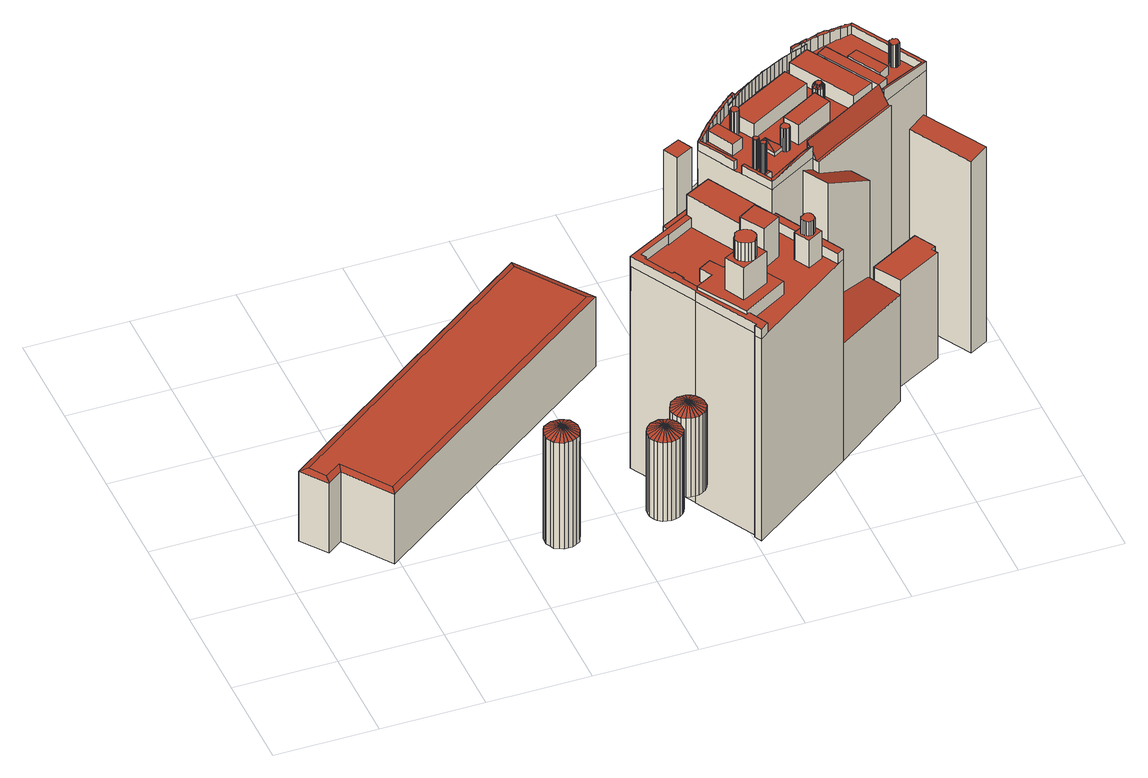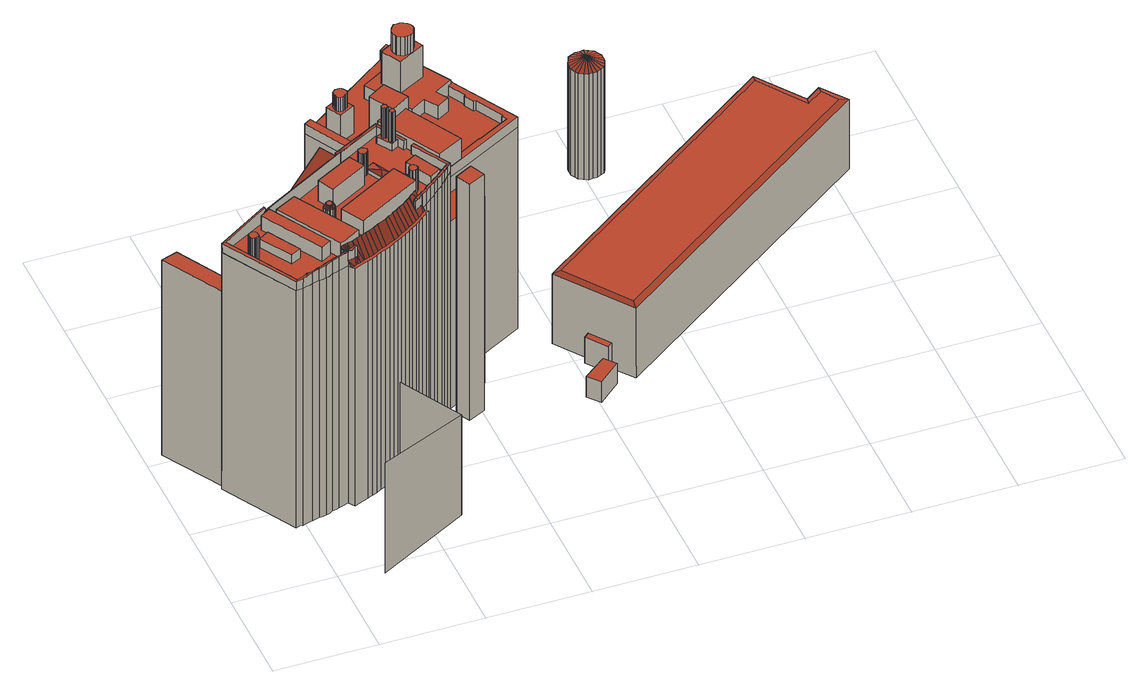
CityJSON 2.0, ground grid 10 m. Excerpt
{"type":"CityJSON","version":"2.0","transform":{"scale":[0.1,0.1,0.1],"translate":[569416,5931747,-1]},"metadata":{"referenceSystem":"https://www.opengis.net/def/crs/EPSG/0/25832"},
"CityObjects":{
"building1":{"type":"Building","attributes":{"Grundfläche 2D":"291.222461","Grundhöhe NN":"5.532"},"geometry":[{"type":"Solid","lod":"3","boundaries":[[[[0,1,2,3]],[[1,4,5,2]],[[4,6,7,5]],[[6,8,9,7]],[[8,10,11,9]],[[10,0,3,11]],[[2,5,7,9,11,3]],[[12,13,14,15]],[[1,0,16,17]],[[4,1,17,18]],[[6,4,18,19]],[[8,6,19,20]],[[10,8,20,21]],[[14,22,16,0,10,21,23,15]],[[12,15,23,24]],[[13,12,24,25]],[[14,13,25,22]],[[16,22,25,24,23,21,20,19,18,17]]]],"semantics":{"surfaces":[{"type":"RoofSurface"},{"type":"WallSurface"},{"type":"GroundSurface"}],"values":[[0,0,0,0,0,0,0,0,1,1,1,1,1,1,1,1,1,2]]}}]},
"building2":{"type":"Building","attributes":{"Grundfläche 2D":"8.358023","Grundhöhe NN":"5.826"},"geometry":[{"type":"Solid","lod":"3","boundaries":[[[[26,27,28]],[[26,29,27]],[[26,28,30]],[[26,30,31]],[[26,31,32]],[[26,32,33]],[[26,33,34]],[[26,34,35]],[[26,35,36]],[[26,36,37]],[[26,37,38]],[[26,38,39]],[[26,39,40]],[[26,40,41]],[[26,41,42]],[[26,42,43]],[[26,43,44]],[[26,44,45]],[[26,45,46]],[[26,46,47]],[[26,47,48]],[[26,48,49]],[[26,49,50]],[[26,50,29]],[[51,52,28,27]],[[53,51,27,29]],[[54,53,29,50]],[[52,55,30,28]],[[55,56,31,30]],[[56,57,32,31]],[[57,58,33,32]],[[58,59,34,33]],[[59,60,35,34]],[[60,61,36,35]],[[61,62,37,36]],[[62,63,38,37]],[[63,64,39,38]],[[64,65,40,39]],[[65,66,41,40]],[[66,67,42,41]],[[67,68,43,42]],[[68,69,44,43]],[[69,70,45,44]],[[70,71,46,45]],[[71,72,47,46]],[[72,73,48,47]],[[73,74,49,48]],[[74,54,50,49]],[[69,68,67,66,65,64,63,62,61,60,59,58,57,56,55,52,51,53,54,74,73,72,71,70]]]],"semantics":{"surfaces":[{"type":"RoofSurface"},{"type":"WallSurface"},{"type":"GroundSurface"}],"values":[[0,0,0,0,0,0,0,0,0,0,0,0,0,0,0,0,0,0,0,0,0,0,0,0,1,1,1,1,1,1,1,1,1,1,1,1,1,1,1,1,1,1,1,1,1,1,1,1,2]]}}]},
"building3":{"type":"Building","attributes":{"Grundfläche 2D":"8.357654","Grundhöhe NN":"5.791"},"geometry":[{"type":"Solid","lod":"3","boundaries":[[[[75,76,77]],[[75,78,76]],[[75,77,79]],[[75,79,80]],[[75,80,81]],[[75,81,82]],[[75,82,83]],[[75,83,84]],[[75,84,85]],[[75,85,86]],[[75,86,87]],[[75,87,88]],[[75,88,89]],[[75,89,90]],[[75,90,91]],[[75,91,92]],[[75,92,93]],[[75,93,94]],[[75,94,95]],[[75,95,96]],[[75,96,97]],[[75,97,98]],[[75,98,99]],[[75,99,78]],[[100,101,77,76]],[[101,102,79,77]],[[102,103,80,79]],[[104,100,76,78]],[[103,105,81,80]],[[105,106,82,81]],[[106,107,83,82]],[[107,108,84,83]],[[108,109,85,84]],[[109,110,86,85]],[[110,111,87,86]],[[111,112,88,87]],[[112,113,89,88]],[[113,114,90,89]],[[114,115,91,90]],[[115,116,92,91]],[[116,117,93,92]],[[117,118,94,93]],[[118,119,95,94]],[[119,120,96,95]],[[120,121,97,96]],[[121,122,98,97]],[[122,123,99,98]],[[123,104,78,99]],[[112,111,110,109,108,107,106,105,103,102,101,100,104,123,122,121,120,119,118,117,116,115,114,113]]]],"semantics":{"surfaces":[{"type":"RoofSurface"},{"type":"WallSurface"},{"type":"GroundSurface"}],"values":[[0,0,0,0,0,0,0,0,0,0,0,0,0,0,0,0,0,0,0,0,0,0,0,0,1,1,1,1,1,1,1,1,1,1,1,1,1,1,1,1,1,1,1,1,1,1,1,1,2]]}}]},
"building4":{"type":"Building","attributes":{"Grundfläche 2D":"8.357443","Grundhöhe NN":"5.812"},"geometry":[{"type":"Solid","lod":"3","boundaries":[[[[124,125,126]],[[124,127,125]],[[124,126,128]],[[124,128,129]],[[124,129,130]],[[124,130,131]],[[124,131,132]],[[124,132,133]],[[124,133,134]],[[124,134,135]],[[124,135,136]],[[124,136,137]],[[124,137,138]],[[124,138,139]],[[124,139,140]],[[124,140,141]],[[124,141,142]],[[124,142,143]],[[124,143,144]],[[124,144,145]],[[124,145,146]],[[124,146,147]],[[124,147,148]],[[124,148,127]],[[149,150,126,125]],[[150,151,128,126]],[[152,149,125,127]],[[151,153,129,128]],[[153,154,130,129]],[[154,155,131,130]],[[155,156,132,131]],[[156,157,133,132]],[[157,158,134,133]],[[158,159,135,134]],[[159,160,136,135]],[[160,161,137,136]],[[161,162,138,137]],[[162,163,139,138]],[[163,164,140,139]],[[164,165,141,140]],[[165,166,142,141]],[[166,167,143,142]],[[167,168,144,143]],[[168,169,145,144]],[[169,170,146,145]],[[170,171,147,146]],[[171,172,148,147]],[[172,152,127,148]],[[167,166,165,164,163,162,161,160,159,158,157,156,155,154,153,151,150,149,152,172,171,170,169,168]]]],"semantics":{"surfaces":[{"type":"RoofSurface"},{"type":"WallSurface"},{"type":"GroundSurface"}],"values":[[0,0,0,0,0,0,0,0,0,0,0,0,0,0,0,0,0,0,0,0,0,0,0,0,1,1,1,1,1,1,1,1,1,1,1,1,1,1,1,1,1,1,1,1,1,1,1,1,2]]}}]},
"building5":{"type":"Building","attributes":{"Grundfläche 2D":"4.500908","Grundhöhe NN":"5.489"},"geometry":[{"type":"Solid","lod":"3","boundaries":[[[[173,174,175,176]],[[177,178,176,175]],[[178,179,173,176]],[[179,180,174,173]],[[180,177,175,174]],[[180,179,178,177]]]],"semantics":{"surfaces":[{"type":"RoofSurface"},{"type":"WallSurface"},{"type":"GroundSurface"}],"values":[[0,1,1,1,1,2]]}}]},
"building6":{"type":"Building","attributes":{"Grundfläche 2D":"507.650049","Grundhöhe NN":"0.611"},"children":["building6-1","building6-2","building6-3","building6-4","building6-5","building6-6","building6-7","building6-8","building6-9","building6-10","building6-11","building6-12","building6-13","building6-14","building6-15","building6-16","building6-17","building6-18","building6-19","building6-20","building6-21","building6-22"],"geometry":[{"type":"MultiSurface","lod":"3","boundaries":[[[181,182,183,184,185,186,187,188,189,190,191,192,193,194,195,196,197,198,199,200,201,202,203,204,205,206,207,208,209,210]],[[211,212,213,214,215,216]],[[217,218,219,220,221,222,223,224],[225,226,227,228,229,230,231]],[[232,233,234,235,236,237,238,239,240,241,242,243,244,245,246,247,248,249,250,251,252,253,254,255,256,257,258]],[[259,260,261,262,263,264,265,266,267,268]],[[269,270,271,272,273,274,275,276,277,278,279,280,281,282,283,284,285,286,287,288,289,290,291,292,293,294,295,296,297,298,299,300,301,302,303,304,305,306,307,308,309,310,311,312,313,314,315,316,317,318,319,320,321,322,323,324,325,326,327,328,329,330,331,332,333,334,335,336,337],[338,339,340,341,342,343,344,345,346,347],[348,349,350,351,352]],[[353,354,355,356,357,358,359,360,361,362,363]],[[364,365,366,367,368]],[[369,370,371,372]],[[373,374,375,376,377,378,372,371,379]],[[380,381,382]],[[383,381,380]],[[384,385,382,381,386,376,375,387,388]],[[376,389,390,377]],[[389,391,392,390]],[[393,392,391,394]],[[395,393,394,396]],[[396,397,398,395]],[[399,400,398,397,401]],[[399,402,403,400]],[[403,402,404,405,406,407]],[[405,408,409,406]],[[408,410,411,409]],[[410,412,413,411]],[[412,414,415,413]],[[416,415,414,417]],[[418,416,417,419]],[[420,419,421,422]],[[421,423,424]],[[424,425,421]],[[426,427,423]],[[428,429,430,431]],[[432,433,434,419,420]],[[429,434,433,430]],[[434,418,419]],[[431,435,436,437,438,428]],[[439,438,437]],[[421,425,440,422]],[[423,427,441,424]],[[442,427,426]],[[355,354,443,444,357,356]],[[445,446,447,448,449,450,451,452,453,454,455,456,457,458,459,460,461,462,370,369,372,378,377,390,392,393,395,398,400,403,407,406,409,411,413,415,416,418,434,429,428,438,439,463,464,465,466]],[[467,468,469,470,471,472]],[[473,474,475,476]],[[477,478,479,480]],[[481,477,480,482]],[[483,484,485,486]],[[487,488,489,490]],[[491,492,493,494,495,496]],[[194,193,239,238]],[[238,237,195,194]],[[196,195,237,236]],[[236,235,197,196]],[[198,197,235,234]],[[234,233,199,198]],[[200,199,233,232]],[[201,200,232,258]],[[258,257,202,201]],[[251,250,207,206]],[[202,257,256,203]],[[250,249,208,207]],[[209,208,249,248]],[[248,497,210,209]],[[498,499,183,182]],[[499,500,184,183]],[[500,501,185,184]],[[501,502,186,185]],[[502,503,187,186]],[[503,504,188,187]],[[504,247,189,188]],[[190,189,247,246]],[[215,214,205,204]],[[204,203,256,255,216,215]],[[213,212,253,252]],[[214,213,252,251,206,205]],[[192,191,223,222]],[[224,223,191,190,246,245]],[[217,224,245,244]],[[244,243,218,217]],[[219,218,243,242]],[[242,241,220,219]],[[221,220,241,240]],[[221,240,239,193,192,222]],[[347,346,345,261,260,259]],[[264,263,343,342]],[[342,341,340,266,265,264]],[[267,266,340,339]],[[268,267,339,338]],[[259,268,338,347]],[[291,290,363,362]],[[354,353,289]],[[358,357,294]],[[359,293,292,360]],[[360,292,291,362,361]],[[348,352,364,368]],[[365,364,352,351]],[[351,350,366,365]],[[350,349,348,368,367,366]],[[371,370,337]],[[380,382,336,335,383]],[[334,381,383,335]],[[381,334,333,376,386]],[[333,332,389,376]],[[332,331,391,389]],[[331,330,394,391]],[[330,329,396,394]],[[397,396,329,328]],[[326,399,401,397,328,327]],[[402,399,326,325]],[[404,402,325,324]],[[405,404,324,323]],[[408,405,323,322]],[[410,408,322,321]],[[412,410,321,320]],[[414,412,320,319]],[[319,318,417,414]],[[318,317,419,417]],[[317,316,421,419]],[[316,315,314,426,423,421]],[[442,426,314,313]],[[442,313,312,441,427]],[[311,439,437]],[[471,482,480,472]],[[505,467,472,480,479,506]],[[468,467,505,507]],[[508,499,498,484,483,509]],[[500,499,508,510]],[[501,500,510,511]],[[502,501,511,512]],[[503,502,512,513]],[[504,503,513,514]],[[247,504,514,515,477,248]],[[248,477,481,497]],[[475,474,516,517]],[[476,475,517,518]],[[473,476,518,519]],[[478,477,515,520]],[[479,478,520,506]],[[486,485,521,522]],[[483,486,522,509]],[[523,298,297,296,524,525]],[[526,527,301,300,299,298,523,528]],[[529,303,302,301,527,530]],[[531,305,304,303,529,532]],[[533,307,306,305,531,534]],[[535,309,308,307,533,536]],[[537,311,310,309,535,538]],[[539,465,464,463,540,541]],[[311,537,540,463,439]],[[466,465,539,542]],[[445,466,542,543]],[[446,445,543,544]],[[447,446,544,545]],[[448,447,545,546]],[[449,448,546,547]],[[450,449,547,548]],[[549,452,451,450,548,550]],[[453,452,549,551]],[[454,453,551,552]],[[455,454,552,553]],[[456,455,553,554]],[[457,456,554,555]],[[458,457,555,556]],[[557,460,459,458,556,558]],[[559,462,461,460,557,560]],[[269,337,561,562]],[[563,271,270,269,562,564]],[[565,273,272,271,563,566]],[[567,275,274,273,565,568]],[[569,277,276,275,567,570]],[[571,279,278,277,569,572]],[[573,281,280,279,571,574]],[[575,283,282,281,573,576]],[[521,485,285,284,283,575,577]],[[462,559,561,337,370]],[[498,182,181,288,287,286,285,485,484]],[[497,481,482,471,470,289,288,181,210]],[[443,354,289,470,469]],[[578,444,443,469,468,507]],[[444,578,579,294,357]],[[473,519,580,295,294,579,516,474]],[[296,295,580,524]],[[581,582,490,489]],[[582,583,487,490]],[[583,584,488,487]],[[584,581,489,488]],[[585,586,496,495]],[[587,585,495,494]],[[586,588,491,496]],[[588,589,492,491]],[[589,590,493,492]],[[590,587,494,493]],[[516,579,578,507,505,506,520,515,514,513,512,511,510,508,509,522,521,577,575,576,573,574,571,572,569,570,567,568,565,566,563,564,562,561,559,560,557,558,556,555,554,553,552,551,549,550,548,547,546,545,544,543,542,539,541,540,537,538,535,536,533,534,531,532,529,530,527,526,528,523,525,524,580,519,518,517]],[[584,583,582,581]],[[587,590,589,588,586,585]]],"semantics":{"surfaces":[{"type":"RoofSurface"},{"type":"WallSurface"},{"type":"GroundSurface"}],"values":[0,0,0,0,0,0,0,0,0,0,0,0,0,0,0,0,0,0,0,0,0,0,0,0,0,0,0,0,0,0,0,0,0,0,0,0,0,0,0,0,0,0,0,0,0,0,0,0,0,1,1,1,1,1,1,1,1,1,1,1,1,1,1,1,1,1,1,1,1,1,1,1,1,1,1,1,1,1,1,1,1,1,1,1,1,1,1,1,1,1,1,1,1,1,1,1,1,1,1,1,1,1,1,1,1,1,1,1,1,1,1,1,1,1,1,1,1,1,1,1,1,1,1,1,1,1,1,1,1,1,1,1,1,1,1,1,1,1,1,1,1,1,1,1,1,1,1,1,1,1,1,1,1,1,1,1,1,1,1,1,1,1,1,1,1,1,1,1,1,1,1,1,1,1,1,1,1,1,1,1,1,1,1,1,1,1,1,1,1,1,1,1,2,2,2]}}]},
"building6-1":{"type":"BuildingInstallation","parents":["building6"],"geometry":[{"type":"MultiSurface","lod":"3","boundaries":[[[591,592,593,594,595],[596,597,598,599,600,601,602,603,604,605,606,607,608,609,610,611,612,613,614,615]],[[616,617,593,592]],[[617,618,594,593]],[[618,619,595,594]],[[619,620,616,592,591,595]]],"semantics":{"surfaces":[{"type":"RoofSurface"},{"type":"WallSurface"}],"values":[0,1,1,1,1]}}]},
"building6-2":{"type":"BuildingInstallation","parents":["building6"],"geometry":[{"type":"MultiSurface","lod":"3","boundaries":[[[621,622,623,624,625,626,627,628,629,630,631,632,633,634,635,636,637,638,639,640]],[[628,627,605,604]],[[627,626,606,605]],[[629,628,604,603]],[[630,629,603,602]],[[631,630,602,601]],[[632,631,601,600]],[[633,632,600,599]],[[634,633,599,598]],[[635,634,598,597]],[[636,635,597,596]],[[637,636,596,615]],[[638,637,615,614]],[[639,638,614,613]],[[640,639,613,612]],[[621,640,612,611]],[[622,621,611,610]],[[623,622,610,609]],[[624,623,609,608]],[[625,624,608,607]],[[626,625,607,606]]],"semantics":{"surfaces":[{"type":"RoofSurface"},{"type":"WallSurface"}],"values":[0,1,1,1,1,1,1,1,1,1,1,1,1,1,1,1,1,1,1,1,1]}}]},
"building6-3":{"type":"BuildingInstallation","parents":["building6"],"geometry":[{"type":"MultiSurface","lod":"3","boundaries":[[[641,642,643,644,645,646,647],[648,649,650,651,652,653,654,655,656,657,658,659,660,661,662,663,664,665,666,667]],[[645,644,226,225]],[[230,647,646,645,225,231]],[[228,227,643,642,641,647,230,229]],[[644,643,227,226]]],"semantics":{"surfaces":[{"type":"RoofSurface"},{"type":"WallSurface"}],"values":[0,1,1,1,1]}}]},
"building6-4":{"type":"BuildingInstallation","parents":["building6"],"geometry":[{"type":"MultiSurface","lod":"3","boundaries":[[[668,669,670,671,672,673,674,675,676,677,678,679,680,681,682,683,684,685,686,687]],[[672,671,656,655]],[[670,669,658,657]],[[671,670,657,656]],[[673,672,655,654]],[[674,673,654,653]],[[675,674,653,652]],[[676,675,652,651]],[[677,676,651,650]],[[678,677,650,649]],[[679,678,649,648]],[[680,679,648,667]],[[681,680,667,666]],[[682,681,666,665]],[[683,682,665,664]],[[684,683,664,663]],[[685,684,663,662]],[[686,685,662,661]],[[687,686,661,660]],[[668,687,660,659]],[[669,668,659,658]]],"semantics":{"surfaces":[{"type":"RoofSurface"},{"type":"WallSurface"}],"values":[0,1,1,1,1,1,1,1,1,1,1,1,1,1,1,1,1,1,1,1,1]}}]},
"building6-5":{"type":"BuildingInstallation","parents":["building6"],"geometry":[{"type":"MultiSurface","lod":"3","boundaries":[[[688,689,690]],[[688,691,692,689]],[[693,688,690,694]],[[695,693,694,696]],[[697,695,696,698]],[[699,697,698,700]],[[701,699,700,702]],[[703,701,702,704]],[[705,703,704,706]],[[707,705,706,708]],[[709,707,708,710]],[[711,709,710,712]],[[713,711,712,714]],[[715,713,714,716]],[[717,715,716,718]],[[719,717,718,720]],[[721,719,720,722]],[[723,721,722,724]],[[725,723,724,726]],[[691,725,726,692]],[[699,701,703,705,707,709,711,713,715,717,719,721,723,725,691,688,693,695,697]],[[690,689,727,728]],[[689,692,729,727]],[[694,690,728,730]],[[696,694,730,731]],[[698,696,731,732]],[[700,698,732,733]],[[702,700,733,734]],[[704,702,734,735]],[[706,704,735,736]],[[708,706,736,737]],[[710,708,737,738]],[[712,710,738,739]],[[714,712,739,740]],[[716,714,740,741]],[[718,716,741,742]],[[720,718,742,743]],[[722,720,743,744]],[[724,722,744,745]],[[726,724,745,746]],[[692,726,746,729]]],"semantics":{"surfaces":[{"type":"RoofSurface"},{"type":"WallSurface"}],"values":[0,0,0,0,0,0,0,0,0,0,0,0,0,0,0,0,0,0,0,0,0,1,1,1,1,1,1,1,1,1,1,1,1,1,1,1,1,1,1,1,1]}}]},
"building6-6":{"type":"BuildingInstallation","parents":["building6"],"geometry":[{"type":"MultiSurface","lod":"3","boundaries":[[[747,748,749,750,751,752,753]],[[754,747,755]],[[756,747,754]],[[748,747,756]],[[756,754,757]],[[751,750,433,432]],[[422,440,425,424,441,755,747,753,752,751,432,420]],[[435,431,749,748,756,757,437,436]],[[433,750,749,431,430]]],"semantics":{"surfaces":[{"type":"RoofSurface"},{"type":"WallSurface"}],"values":[0,0,0,0,0,1,1,1,1]}}]},
"building6-7":{"type":"BuildingInstallation","parents":["building6"],"geometry":[{"type":"MultiSurface","lod":"3","boundaries":[[[758,759,760,761,762,763,764,765,766,767,768,769,770,771,772,773,774,775,776,777]],[[762,761,778,779]],[[763,762,779,780]],[[764,763,780,781]],[[765,764,781,782]],[[766,765,782,783]],[[767,766,783,784]],[[768,767,784,785]],[[769,768,785,786]],[[770,769,786,787]],[[771,770,787,788]],[[772,771,788,789]],[[773,772,789,790]],[[774,773,790,791]],[[775,774,791,792]],[[776,775,792,793]],[[777,776,793,794]],[[758,777,794,795]],[[759,758,795,796]],[[760,759,796,797]],[[761,760,797,778]]],"semantics":{"surfaces":[{"type":"RoofSurface"},{"type":"WallSurface"}],"values":[0,1,1,1,1,1,1,1,1,1,1,1,1,1,1,1,1,1,1,1,1]}}]},
"building6-8":{"type":"BuildingInstallation","parents":["building6"],"geometry":[{"type":"MultiSurface","lod":"3","boundaries":[[[798,799,800,801,802,803]],[[800,804,805,801]],[[806,807,808,809,810,811,812,813,805,804]],[[814,815,816,817,818,819,820,810,809]],[[821,822,823,824,825,826,827,828,818,817]],[[824,829,830,831,832,833,834,825]],[[835,836,832,831]],[[757,754,835]],[[754,836,835]],[[755,836,754]],[[359,358,798,803]],[[798,358,294,295,800,799]],[[295,296,804,800]],[[296,297,298,807,806,804]],[[807,298,299,300,301,815,814,809,808]],[[301,302,303,817,816,815]],[[303,304,305,822,821,817]],[[305,306,307,824,823,822]],[[307,308,309,830,829,824]],[[830,309,310,311,437,757,835,831]],[[837,836,755,441,312]],[[838,833,832,836,837,839]],[[840,825,834,833,838,841]],[[842,827,826,825,840,843]],[[844,818,828,827,842,845]],[[846,847,810,820,819,818,844,848]],[[849,812,811,810,847,850]],[[851,805,813,812,849,852]],[[851,853,801,805]],[[802,801,853,293,359,803]]],"semantics":{"surfaces":[{"type":"RoofSurface"},{"type":"WallSurface"}],"values":[0,0,0,0,0,0,0,0,0,0,1,1,1,1,1,1,1,1,1,1,1,1,1,1,1,1,1,1,1,1]}}]},
"building6-9":{"type":"BuildingInstallation","parents":["building6"],"geometry":[{"type":"MultiSurface","lod":"3","boundaries":[[[854,855,856]],[[856,855,857]],[[858,855,854]],[[859,860,855,858,861,862]],[[857,860,863,864]],[[863,860,859]],[[855,860,857]],[[865,866,854,856]],[[866,867,858,854]],[[858,867,868,861]],[[864,863,869,865,856,857]]],"semantics":{"surfaces":[{"type":"RoofSurface"},{"type":"WallSurface"}],"values":[0,0,0,0,0,0,0,1,1,1,1]}}]},
"building6-10":{"type":"BuildingInstallation","parents":["building6"],"geometry":[{"type":"MultiSurface","lod":"3","boundaries":[[[870,871,872,873,874,875,876,877]],[[874,873,878,879]],[[384,388,873,872,871,382,385]],[[878,873,388,387]],[[879,878,387,375]],[[379,371,877,876,875,874,879,375,374,373]]],"semantics":{"surfaces":[{"type":"RoofSurface"},{"type":"WallSurface"}],"values":[0,0,1,1,1,1]}}]},
"building6-11":{"type":"BuildingInstallation","parents":["building6"],"geometry":[{"type":"MultiSurface","lod":"3","boundaries":[[[880,881,882,883,884,885,886,871,870,877]],[[883,887,888,889,890,891,892,884]],[[889,893,894,895,896,897,898,899,890]],[[895,900,901,902,903,904,905,896]],[[902,906,907,908,909,910,911,903]],[[908,912,913,909]],[[914,915,916,917,913,912]],[[269,880,877,371,337]],[[271,882,881,880,269,270]],[[271,272,273,887,883,882]],[[273,274,275,889,888,887]],[[275,276,277,894,893,889]],[[277,278,279,900,895,894]],[[279,280,281,902,901,900]],[[281,282,283,907,906,902]],[[283,284,285,912,908,907]],[[914,912,285,286,916,915]],[[286,918,917,916]],[[918,919,913,917]],[[920,910,909,913,919,921]],[[922,903,911,910,920,923]],[[924,905,904,903,922,925]],[[926,927,898,897,896,905,924,928]],[[929,890,899,898,927,930]],[[931,892,891,890,929,932]],[[933,885,884,892,931,934]],[[933,935,336,382,871,886,885]]],"semantics":{"surfaces":[{"type":"RoofSurface"},{"type":"WallSurface"}],"values":[0,0,0,0,0,0,0,1,1,1,1,1,1,1,1,1,1,1,1,1,1,1,1,1,1,1,1]}}]},
"building6-12":{"type":"BuildingInstallation","parents":["building6"],"geometry":[{"type":"MultiSurface","lod":"3","boundaries":[[[936,937,938,939,940],[941,942,943,944,945,946,947,948,949,950,951,952,953,954,955,956,957],[958,959,960,961,962,963,964,965,966,967,968,969,970,971,972,973]],[[974,975,976,937,936,940]],[[976,977,938,937]],[[978,939,938,977]]],"semantics":{"surfaces":[{"type":"RoofSurface"},{"type":"WallSurface"}],"values":[0,1,1,1]}}]},
"building6-13":{"type":"BuildingInstallation","parents":["building6"],"geometry":[{"type":"MultiSurface","lod":"3","boundaries":[[[979,980,981,982]],[[982,981,983,984]],[[984,985,979,982]],[[985,986,980,979]],[[981,980,986,983]]],"semantics":{"surfaces":[{"type":"RoofSurface"},{"type":"WallSurface"}],"values":[0,1,1,1,1]}}]},
"building6-14":{"type":"BuildingInstallation","parents":["building6"],"geometry":[{"type":"MultiSurface","lod":"3","boundaries":[[[987,988,989,990]],[[991,992,990,989]],[[987,990,992,993]],[[988,987,993,994]],[[989,988,994,991]]],"semantics":{"surfaces":[{"type":"RoofSurface"},{"type":"WallSurface"}],"values":[0,1,1,1,1]}}]},
"building6-15":{"type":"BuildingInstallation","parents":["building6"],"geometry":[{"type":"MultiSurface","lod":"3","boundaries":[[[995,996,363]],[[997,998,999,995]],[[999,996,995]],[[997,1000,1001,998]],[[363,290,1002,997,995]],[[978,1003,1000,997,1002,974,940,939]],[[1003,287,1001,1000]],[[287,288,998,1001]],[[999,998,288,289,353,996]],[[353,363,996]]],"semantics":{"surfaces":[{"type":"RoofSurface"},{"type":"WallSurface"}],"values":[0,0,0,0,1,1,1,1,1,1]}}]},
"building6-16":{"type":"BuildingInstallation","parents":["building6"],"geometry":[{"type":"MultiSurface","lod":"3","boundaries":[[[1004,1005,1006,1007,1008,1009,1010,1011,1012,1013,1014,1015,1016,1017,1018,1019,1020,1021,1022,1023]],[[1007,1006,1024,1025]],[[1006,1005,1026,1024]],[[1008,1007,1025,1027]],[[1027,1028,1009,1008]],[[1028,1029,1010,1009]],[[863,859,1011,1010,1029,869]],[[1012,1011,859,862]],[[862,861,868,1030,1013,1012]],[[1030,1031,1014,1013]],[[1031,1032,1015,1014]],[[1032,1033,1016,1015]],[[1033,1034,1017,1016]],[[1034,1035,1018,1017]],[[1019,1018,1035,1036]],[[1020,1019,1036,1037]],[[1021,1020,1037,1038]],[[1022,1021,1038,1039]],[[1039,1040,1023,1022]],[[1004,1023,1040,1041]],[[1041,1026,1005,1004]]],"semantics":{"surfaces":[{"type":"RoofSurface"},{"type":"WallSurface"}],"values":[0,1,1,1,1,1,1,1,1,1,1,1,1,1,1,1,1,1,1,1,1]}}]},
"building6-17":{"type":"BuildingInstallation","parents":["building6"],"geometry":[{"type":"MultiSurface","lod":"3","boundaries":[[[1042,1043,1044,1045,1046,1047,1048,1049,1050,1051,1052,1053,1054,1055,1056,1057,1058]],[[1049,1048,955,954]],[[1048,1047,956,955]],[[1050,1049,954,953]],[[1051,1050,953,952]],[[1051,952,951,1052]],[[1053,1052,951,950]],[[1054,1053,950,949]],[[1055,1054,949,948]],[[1056,1055,948,947]],[[1057,1056,947,946]],[[1058,1057,946,945]],[[1042,1058,945,944]],[[1043,1042,944,943]],[[1044,1043,943,942]],[[1045,1044,942,941]],[[1046,1045,941,957]],[[1047,1046,957,956]]],"semantics":{"surfaces":[{"type":"RoofSurface"},{"type":"WallSurface"}],"values":[0,1,1,1,1,1,1,1,1,1,1,1,1,1,1,1,1,1]}}]},
"building6-18":{"type":"BuildingInstallation","parents":["building6"],"geometry":[{"type":"MultiSurface","lod":"3","boundaries":[[[1059,1060,1061,1062]],[[1059,1062,1063,1064]],[[1064,1065,1060,1059]],[[1061,1060,1065,1066]],[[1066,1063,1062,1061]]],"semantics":{"surfaces":[{"type":"RoofSurface"},{"type":"WallSurface"}],"values":[0,1,1,1,1]}}]},
"building6-19":{"type":"BuildingInstallation","parents":["building6"],"geometry":[{"type":"MultiSurface","lod":"3","boundaries":[[[1067,1068,1069,1070]],[[1068,1067,292,1071]],[[1069,1068,1071,1072]],[[1070,1069,1072,1073]],[[1073,292,1067,1070]]],"semantics":{"surfaces":[{"type":"RoofSurface"},{"type":"WallSurface"}],"values":[0,1,1,1,1]}}]},
"building6-20":{"type":"BuildingInstallation","parents":["building6"],"geometry":[{"type":"MultiSurface","lod":"3","boundaries":[[[1074,1075,1076,1077,1078,1079,1080,1081,1082,1083,1084,1085,1086,1087,1088,1089,1090,1091,1092,1093]],[[1094,1095,1078,1077]],[[1095,1096,1079,1078]],[[1080,1079,1096,1097]],[[1097,1098,1081,1080]],[[1098,1099,1082,1081]],[[1099,1100,1083,1082]],[[1100,1101,1084,1083]],[[1101,1102,1085,1084]],[[1102,1103,1086,1085]],[[1087,1086,1103,1104]],[[1104,1105,1088,1087]],[[1089,1088,1105,1106]],[[1106,1107,1090,1089]],[[1107,1108,1091,1090]],[[343,263,1092,1091,1108]],[[263,262,1093,1092]],[[262,261,1074,1093]],[[346,1075,1074,261,345]],[[346,1109,1076,1075]],[[1077,1076,1109,1094]]],"semantics":{"surfaces":[{"type":"RoofSurface"},{"type":"WallSurface"}],"values":[0,1,1,1,1,1,1,1,1,1,1,1,1,1,1,1,1,1,1,1,1]}}]},
"building6-21":{"type":"BuildingInstallation","parents":["building6"],"geometry":[{"type":"MultiSurface","lod":"3","boundaries":[[[1110,1111,1112,1113,1114,1115,1116,1117,1118,1119,1120,1121,1122,1123,1124,1125]],[[1121,1120,959,958]],[[1120,1119,960,959]],[[1122,1121,958,973]],[[1123,1122,973,972]],[[1124,1123,972,971]],[[1125,1124,971,970]],[[1110,1125,970,969]],[[1111,1110,969,968]],[[1112,1111,968,967]],[[1113,1112,967,966]],[[1114,1113,966,965]],[[1115,1114,965,964]],[[1116,1115,964,963]],[[1117,1116,963,962]],[[1118,1117,962,961]],[[1119,1118,961,960]]],"semantics":{"surfaces":[{"type":"RoofSurface"},{"type":"WallSurface"}],"values":[0,1,1,1,1,1,1,1,1,1,1,1,1,1,1,1,1]}}]},
"building6-22":{"type":"BuildingInstallation","parents":["building6"],"geometry":[{"type":"MultiSurface","lod":"3","boundaries":[[[1126,1127,1128,1129]],[[255,1130,1127,1126,211,216]],[[1131,1128,1127,1130]],[[1131,1132,1129,1128]],[[212,211,1126,1129,1132,253]]],"semantics":{"surfaces":[{"type":"RoofSurface"},{"type":"WallSurface"}],"values":[0,1,1,1,1]}}]},
"building7":{"type":"Building","attributes":{"Grundfläche 2D":"1252.468823","Grundhöhe NN":"-0.001"},"geometry":[{"type":"MultiSurface","lod":"3","boundaries":[[[1133,1134,1135,1136]],[[1137,1133,1136,1138]],[[1139,1137,1138,1140]],[[1134,1141,1142,1135]]],"semantics":{"surfaces":[{"type":"WallSurface"}],"values":[0,0,0,0]}}]}
},
"vertices":[
[282,303,144],[4,104,144],[13,103,146],[281,295,146],[23,79,144],[24,87,146],[38,90,144],[40,98,146],[71,44,144],[72,52,146],[333,232,144],[325,233,146],[316,267,94],[302,287,94],[297,283,94],[311,263,94],[282,303,65],[4,104,65],[23,79,65],[38,90,65],[71,44,65],[333,232,65],[297,283,65],[311,263,65],[316,267,65],[302,287,65],
[219,22,195],[235,22,188],[235,26,188],[235,18,188],[233,30,188],[231,34,188],[227,36,188],[223,38,188],[219,38,188],[215,38,188],[211,36,188],[207,34,188],[205,30,188],[203,26,188],[203,22,188],[203,18,188],[205,14,188],[207,10,188],[211,8,188],[215,6,188],[219,6,188],[223,6,188],[227,8,188],[231,10,188],[233,14,188],[235,22,68],[235,26,68],[235,18,68],[233,14,68],[233,30,68],[231,34,68],[227,36,68],[223,38,68],[219,38,68],[215,38,68],[211,36,68],[207,34,68],[205,30,68],[203,26,68],[203,22,68],[203,18,68],[205,14,68],[207,10,68],[211,8,68],[215,6,68],[219,6,68],[223,6,68],[227,8,68],[231,10,68],
[317,25,164],[333,20,157],[333,25,157],[331,16,157],[333,29,157],[331,33,157],[329,36,157],[325,39,157],[321,40,157],[317,41,157],[313,40,157],[309,39,157],[305,36,157],[303,33,157],[301,29,157],[301,25,157],[301,20,157],[303,16,157],[305,13,157],[309,10,157],[313,9,157],[317,8,157],[321,9,157],[325,10,157],[329,13,157],[333,20,68],[333,25,68],[333,29,68],[331,33,68],[331,16,68],[329,36,68],[325,39,68],[321,40,68],[317,41,68],[313,40,68],[309,39,68],[305,36,68],[303,33,68],[301,29,68],[301,25,68],[301,20,68],[303,16,68],[305,13,68],[309,10,68],[313,9,68],[317,8,68],[321,9,68],[325,10,68],[329,13,68],
[348,48,164],[364,44,157],[364,48,157],[362,40,157],[364,52,157],[362,56,157],[359,60,157],[356,62,157],[352,64,157],[348,64,157],[344,64,157],[340,62,157],[336,60,157],[334,56,157],[332,52,157],[331,48,157],[332,44,157],[334,40,157],[336,36,157],[340,34,157],[344,32,157],[348,32,157],[352,32,157],[356,34,157],[359,36,157],[364,44,68],[364,48,68],[364,52,68],[362,40,68],[362,56,68],[359,60,68],[356,62,68],[352,64,68],[348,64,68],[344,64,68],[340,62,68],[336,60,68],[334,56,68],[332,52,68],[331,48,68],[332,44,68],[334,40,68],[336,36,68],[340,34,68],[344,32,68],[348,32,68],[352,32,68],[356,34,68],[359,36,68],
[309,293,88],[332,311,88],[322,323,88],[300,304,88],[322,323,65],[300,304,65],[309,293,65],[332,311,65],
[468,154,256],[440,205,256],[332,147,256],[368,82,256],[368,81,256],[401,20,256],[399,19,256],[403,12,256],[411,18,256],[401,38,256],[398,36,256],[370,83,256],[373,85,256],[364,102,256],[365,103,256],[360,113,256],[358,112,256],[343,140,256],[345,141,256],[342,146,256],[374,163,256],[374,162,256],[401,177,256],[399,182,256],[424,195,256],[426,191,256],[440,198,256],[502,84,256],[509,88,256],[472,156,256],[444,135,279],[448,128,279],[458,133,279],[424,195,279],[399,182,279],[429,126,279],[416,108,260],[401,99,260],[393,112,260],[381,105,260],[388,93,260],[370,83,260],[398,36,260],[443,62,260],[401,51,260],[391,70,260],[418,84,260],[423,74,260],[426,69,260],[428,65,260],[407,54,260],[342,146,245],[345,141,245],[343,140,245],[358,112,245],[360,113,245],[365,103,245],[364,102,245],[373,85,245],[388,93,245],[381,105,245],[393,112,245],[401,99,245],[416,108,245],[443,62,245],[401,38,245],[411,18,245],[509,88,245],[502,84,245],[440,198,245],[426,191,245],[458,133,245],[448,128,245],[432,119,245],[429,126,245],[401,177,245],[374,162,245],[374,163,245],[467,247,302],[468,244,302],[469,243,302],[470,242,302],[470,241,302],[471,240,302],[471,239,302],[479,225,302],[542,260,302],[530,282,302],[468,266,285],[465,264,285],[463,262,285],[460,260,285],[457,257,285],[454,255,285],[452,253,285],[449,250,285],[447,248,285],[444,246,285],[441,243,285],[439,241,285],[436,238,285],[434,236,285],[432,233,285],[429,231,285],[427,228,285],[447,191,285],[451,184,285],[468,154,285],[517,182,285],[515,184,285],[514,187,285],[600,236,285],[602,232,285],[603,230,285],[653,258,285],[612,331,285],[608,330,285],[605,330,285],[601,329,285],[598,328,285],[595,327,285],[591,326,285],[588,325,285],[584,325,285],[581,324,285],[577,323,285],[574,321,285],[570,320,285],[567,319,285],[564,318,285],[557,316,285],[558,313,285],[561,309,285],[558,308,285],[556,307,285],[554,306,285],[549,305,285],[544,303,285],[539,301,285],[534,299,285],[530,297,285],[525,295,285],[520,292,285],[516,290,285],[511,288,285],[507,285,285],[504,284,285],[502,282,285],[498,280,285],[494,277,285],[489,274,285],[485,271,285],[481,268,285],[477,264,285],[473,261,285],[470,265,285],[469,267,285],[530,282,285],[542,260,285],[479,225,285],[471,239,285],[471,240,285],[470,241,285],[470,242,285],[469,243,285],[468,244,285],[467,247,285],[538,292,285],[556,302,285],[559,303,285],[595,240,285],[574,229,285],[517,182,293],[519,177,285],[544,192,285],[548,194,285],[605,226,285],[603,230,292],[602,232,296],[600,236,302],[598,234,302],[514,187,302],[515,184,297],[574,229,302],[595,240,302],[559,303,302],[556,302,302],[538,292,302],[468,270,285],[467,269,285],[469,267,290],[469,271,285],[472,270,291],[474,271,291],[477,273,291],[481,268,303],[475,276,285],[472,273,285],[471,268,291],[470,264,295],[477,264,303],[470,265,295],[473,261,303],[473,266,295],[472,266,295],[478,265,303],[478,271,296],[475,268,295],[485,271,303],[479,279,285],[489,274,303],[483,282,285],[488,285,285],[494,277,303],[492,288,285],[498,280,303],[502,282,303],[497,291,285],[507,285,303],[501,294,285],[504,284,303],[511,288,303],[506,297,285],[516,290,303],[520,292,303],[516,302,285],[511,299,285],[525,295,303],[520,304,285],[530,297,303],[525,306,285],[534,299,303],[530,309,285],[539,301,303],[535,311,285],[540,313,285],[544,303,303],[541,313,285],[549,305,303],[548,310,295],[554,306,303],[551,311,295],[556,307,303],[557,313,295],[556,313,295],[558,308,303],[559,312,297],[549,316,285],[548,316,285],[548,312,290],[550,313,290],[548,309,295],[547,312,290],[545,315,285],[553,315,291],[556,315,291],[557,316,291],[552,318,285],[555,319,285],[554,312,295],[558,313,295],[561,309,303],[520,175,285],[607,224,285],[529,312,285],[524,309,285],[519,307,285],[514,305,285],[509,302,285],[504,299,285],[502,298,285],[500,297,285],[495,294,285],[490,291,285],[486,288,285],[481,285,285],[477,282,285],[473,278,285],[470,276,285],[468,275,285],[467,273,285],[464,271,285],[553,322,285],[544,318,285],[539,316,285],[534,314,285],[569,178,247],[558,197,247],[520,175,272],[517,182,272],[505,175,280],[519,150,280],[650,256,237],[633,246,233],[667,185,233],[685,195,237],[509,88,149],[585,146,137],[567,177,139],[519,150,146],[472,156,149],[505,175,146],[398,183,228],[440,205,228],[427,228,228],[386,206,228],[424,235,284],[417,249,284],[400,241,284],[407,226,284],[593,165,136],[637,189,136],[634,195,136],[638,198,136],[627,218,136],[578,191,136],[472,156,245],[440,205,245],[332,147,245],[368,82,245],[368,81,245],[401,20,245],[399,19,245],[403,12,245],[569,178,16],[567,177,16],[558,197,16],[332,147,16],[398,183,16],[368,82,16],[368,81,16],[401,20,16],[399,19,16],[403,12,16],[509,88,16],[633,246,16],[667,185,16],[685,195,16],[650,256,16],[585,146,16],[427,228,16],[386,206,16],[605,330,16],[612,331,16],[608,330,16],[598,328,16],[595,327,16],[601,329,16],[588,325,16],[591,326,16],[581,324,16],[584,325,16],[574,321,16],[577,323,16],[567,319,16],[570,320,16],[557,316,16],[564,318,16],[539,316,16],[553,322,16],[544,318,16],[534,314,16],[529,312,16],[524,309,16],[519,307,16],[514,305,16],[509,302,16],[504,299,16],[500,297,16],[502,298,16],[495,294,16],[490,291,16],[486,288,16],[481,285,16],[477,282,16],[473,278,16],[468,275,16],[470,276,16],[464,271,16],[467,273,16],[469,267,16],[468,266,16],[463,262,16],[465,264,16],[457,257,16],[460,260,16],[452,253,16],[454,255,16],[447,248,16],[449,250,16],[441,243,16],[444,246,16],[436,238,16],[439,241,16],[432,233,16],[434,236,16],[429,231,16],[607,224,16],[603,230,16],[653,258,16],[400,241,16],[407,226,16],[424,235,16],[417,249,16],[627,218,16],[578,191,16],[638,198,16],[593,165,16],[637,189,16],[634,195,16],
[485,109,276],[484,111,276],[469,103,276],[477,88,276],[492,96,276],[479,94,276],[477,95,276],[476,96,276],[475,98,276],[474,99,276],[474,101,276],[475,103,276],[477,104,276],[478,105,276],[480,106,276],[482,106,276],[484,105,276],[485,104,276],[486,102,276],[486,100,276],[486,98,276],[486,97,276],[484,95,276],[483,94,276],[481,94,276],[484,111,245],[469,103,245],[477,88,245],[492,96,245],[485,109,245],
[486,98,292],[486,100,292],[486,102,292],[485,104,292],[484,105,292],[482,106,292],[480,106,292],[478,105,292],[477,104,292],[475,103,292],[474,101,292],[474,99,292],[475,98,292],[476,96,292],[477,95,292],[479,94,292],[481,94,292],[483,94,292],[484,95,292],[486,97,292],
[426,69,296],[423,74,296],[418,84,296],[391,70,296],[401,51,296],[407,54,296],[428,65,296],[405,59,296],[402,61,296],[400,63,296],[399,66,296],[399,69,296],[401,72,296],[402,75,296],[405,77,296],[408,77,296],[411,77,296],[414,76,296],[417,74,296],[418,72,296],[419,69,296],[419,66,296],[418,63,296],[416,60,296],[414,58,296],[411,58,296],[408,58,296],
[417,74,317],[414,76,317],[411,77,317],[408,77,317],[405,77,317],[402,75,317],[401,72,317],[399,69,317],[399,66,317],[400,63,317],[402,61,317],[405,59,317],[408,58,317],[411,58,317],[414,58,317],[416,60,317],[418,63,317],[419,66,317],[419,69,317],[418,72,317],
[550,256,306],[551,258,302],[549,258,302],[551,256,306],[552,258,302],[549,256,306],[547,258,302],[548,255,306],[546,256,302],[548,254,306],[545,255,302],[547,253,306],[545,253,302],[547,252,306],[545,252,302],[548,252,306],[546,250,302],[548,251,306],[547,249,302],[549,250,306],[548,248,302],[550,250,306],[550,248,302],[551,250,306],[552,248,302],[552,251,306],[553,249,302],[553,251,306],[554,250,302],[553,252,306],[555,251,302],[553,253,306],[556,253,302],[553,254,306],[555,255,302],[553,255,306],[555,256,302],[552,255,306],[554,257,302],[551,258,285],[549,258,285],[552,258,285],[547,258,285],[546,256,285],[545,255,285],[545,253,285],[545,252,285],[546,250,285],[547,249,285],[548,248,285],[550,248,285],[552,248,285],[553,249,285],[554,250,285],[555,251,285],[556,253,285],[555,255,285],[555,256,285],[554,257,285],
[557,313,301],[553,315,301],[550,313,302],[547,312,302],[548,309,301],[551,311,301],[554,312,301],[557,315,301],[558,313,301],[556,315,301],[557,316,301],
[626,278,311],[626,277,311],[626,275,311],[626,274,311],[626,273,311],[627,272,311],[629,271,311],[630,271,311],[631,271,311],[633,272,311],[634,273,311],[634,274,311],[634,275,311],[634,276,311],[634,278,311],[633,279,311],[631,279,311],[630,280,311],[629,279,311],[627,279,311],[626,274,285],[626,273,285],[627,272,285],[629,271,285],[630,271,285],[631,271,285],[633,272,285],[634,273,285],[634,274,285],[634,275,285],[634,276,285],[634,278,285],[633,279,285],[631,279,285],[630,280,285],[629,279,285],[627,279,285],[626,278,285],[626,277,285],[626,275,285],
[603,230,300],[650,256,295],[653,258,295],[649,258,295],[613,238,299],[602,232,300],[612,331,295],[610,328,295],[608,330,295],[605,330,296],[604,329,296],[601,329,296],[599,325,297],[602,326,296],[606,327,295],[609,328,295],[598,328,297],[595,327,297],[591,326,298],[588,325,298],[588,323,298],[592,324,297],[595,325,297],[584,325,299],[581,324,299],[577,323,300],[574,321,300],[575,319,299],[578,320,299],[581,321,299],[585,322,298],[570,320,300],[567,319,300],[564,318,301],[564,316,300],[568,317,300],[571,318,300],[560,317,301],[561,314,301],[561,314,285],[568,317,285],[564,316,285],[575,319,285],[571,318,285],[581,321,285],[578,320,285],[588,323,285],[585,322,285],[595,325,285],[599,325,285],[592,324,285],[606,327,285],[602,326,285],[610,328,285],[609,328,285],[649,258,285],
[478,214,289],[485,212,293],[487,219,289],[494,204,289],[487,196,289],[495,202,290],[495,203,290],[496,201,289],[495,201,289],[495,203,289],[495,204,289],[487,219,285],[478,214,285],[487,196,285],[496,201,285],[495,203,285],
[469,266,301],[470,265,301],[473,266,301],[475,268,301],[474,271,301],[472,270,301],[471,268,301],[469,267,301],[478,271,301],[477,273,301],
[468,266,301],[465,264,301],[463,262,300],[460,260,300],[462,258,300],[464,260,300],[467,262,301],[457,257,300],[454,255,300],[452,253,299],[454,251,299],[456,253,300],[459,255,300],[449,250,299],[447,248,299],[444,246,298],[446,244,298],[448,245,298],[448,246,299],[451,248,299],[441,243,298],[439,241,297],[436,238,297],[438,236,297],[441,239,297],[443,241,298],[434,236,296],[432,233,296],[429,231,295],[431,229,295],[433,231,296],[436,234,296],[427,228,295],[430,228,295],[440,205,295],[443,199,295],[447,191,295],[450,193,295],[450,193,285],[430,228,285],[433,231,285],[431,229,285],[438,236,285],[436,234,285],[443,241,285],[441,239,285],[448,245,285],[448,246,285],[446,244,285],[454,251,285],[451,248,285],[459,255,285],[456,253,285],[464,260,285],[462,258,285],[467,262,285],
[471,168,293],[473,168,293],[464,183,293],[457,179,293],[465,165,293],[469,172,293],[469,171,293],[469,170,293],[469,169,293],[468,169,293],[467,168,293],[466,168,293],[465,169,293],[464,169,293],[464,170,293],[464,171,293],[464,172,293],[464,173,293],[465,173,293],[466,174,293],[467,173,293],[468,173,293],[461,181,293],[462,181,293],[463,181,293],[464,180,293],[465,179,293],[465,178,293],[465,177,293],[464,177,293],[463,176,293],[462,176,293],[461,176,293],[460,176,293],[460,177,293],[460,178,293],[460,179,293],[460,180,293],[465,165,285],[471,168,285],[473,168,285],[464,183,285],[457,179,285],
[620,264,295],[602,295,295],[592,290,295],[610,258,295],[592,290,285],[610,258,285],[620,264,285],[602,295,285],
[549,223,308],[541,239,308],[504,218,308],[512,203,308],[504,218,285],[512,203,285],[549,223,285],[541,239,285],
[504,178,297],[517,182,298],[469,158,295],[468,154,295],[472,156,295],[454,185,295],[451,184,295],[469,158,285],[454,185,285],
[501,206,311],[500,207,311],[499,207,311],[498,206,311],[497,206,311],[496,205,311],[495,204,311],[495,202,311],[495,201,311],[496,200,311],[497,199,311],[498,199,311],[499,198,311],[501,199,311],[502,199,311],[503,200,311],[503,201,311],[503,203,311],[503,204,311],[502,205,311],[499,207,285],[498,206,285],[500,207,285],[497,206,285],[496,205,285],[495,204,285],[496,200,285],[497,199,285],[498,199,285],[499,198,285],[501,199,285],[502,199,285],[503,200,285],[503,201,285],[503,203,285],[503,204,285],[502,205,285],[501,206,285],
[469,169,327],[469,170,327],[469,171,327],[469,172,327],[468,173,327],[467,173,327],[466,174,327],[465,173,327],[464,173,327],[464,172,327],[464,171,327],[464,170,327],[464,169,327],[465,169,327],[466,168,327],[467,168,327],[468,169,327],
[453,210,298],[464,216,298],[451,242,298],[440,236,298],[440,236,285],[453,210,285],[464,216,285],[451,242,285],
[600,236,301],[610,242,301],[576,302,301],[566,296,301],[610,242,285],[576,302,285],[566,296,285],
[469,243,311],[468,244,311],[466,244,311],[465,244,311],[464,243,311],[463,242,311],[463,241,311],[462,240,311],[463,239,311],[463,238,311],[464,237,311],[465,236,311],[467,236,311],[468,236,311],[469,237,311],[470,238,311],[470,239,311],[470,240,311],[470,241,311],[470,242,311],[465,244,285],[464,243,285],[463,242,285],[463,241,285],[462,240,285],[463,239,285],[463,238,285],[464,237,285],[465,236,285],[467,236,285],[468,236,285],[469,237,285],[470,238,285],[470,239,285],[470,240,285],[466,244,285],
[460,176,327],[461,176,327],[462,176,327],[463,176,327],[464,177,327],[465,177,327],[465,178,327],[465,179,327],[464,180,327],[463,181,327],[462,181,327],[461,181,327],[460,180,327],[460,179,327],[460,178,327],[460,177,327],
[444,135,290],[426,124,290],[440,101,290],[458,112,290],[426,124,245],[440,101,245],[458,112,245],
[502,298,123],[468,360,123],[468,360,10],[502,298,10],[504,299,123],[504,299,10],[509,302,124],[509,302,10],[559,410,135],[559,410,10]
]}
